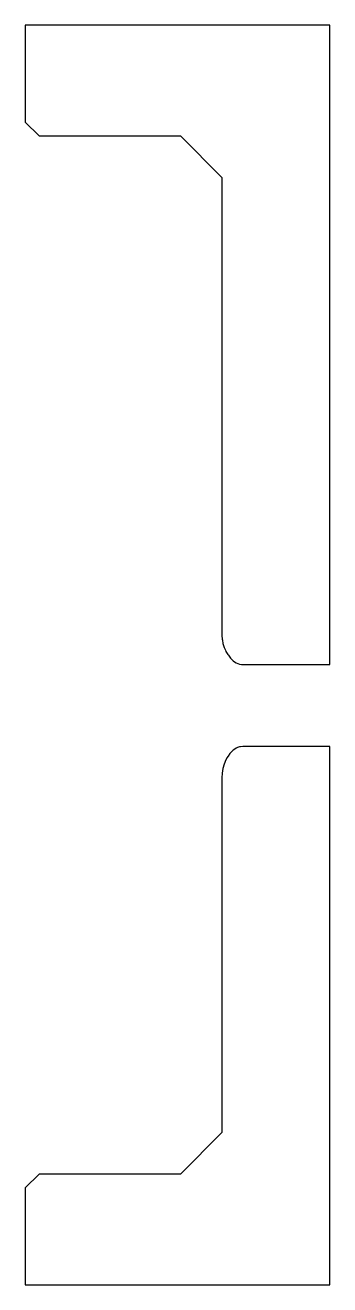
# Model space of a CAD drawing. Header units: metres. Extents: x 0 to 47.5, y 0 to 45.5.
# Drawn here: x 0 to 11, y 0 to 45.5 of the extents above.
import ezdxf

# ---------------------------------------------------------------- set-up
doc = ezdxf.new("R2010")
doc.units = ezdxf.units.M

msp = doc.modelspace()

# ---------------------------------------------------------------- linework, layer by layer
for p, q in [((11, 45.5), (0, 45.5)), ((0, 45.5), (0, 42)), ((11, 22.4021), (11, 45.5)), ((0, 42), (0.5, 41.5)), ((0.5, 41.5), (5.60409, 41.5)), ((5.60409, 41.5), (7.10409, 40)), ((7.10409, 40), (7.10409, 23.48)), ((7.10409, 23.48), (7.10546, 23.4592)), ((7.10546, 23.4592), (7.11332, 23.3228)), ((7.11332, 23.3228), (7.11914, 23.2897)), ((7.11914, 23.2897), (7.14079, 23.1665)), ((7.14079, 23.1665), (7.16195, 23.0968)), ((7.16195, 23.0968), (7.18583, 23.0181)), ((7.18583, 23.0181), (7.23046, 22.9187)), ((7.23046, 22.9187), (7.24732, 22.8811)), ((7.24732, 22.8811), (7.3211, 22.7632)), ((7.3211, 22.7632), (7.32376, 22.7589)), ((7.32376, 22.7589), (7.33869, 22.7415)), ((7.33869, 22.7415), (7.41325, 22.6371)), ((7.41325, 22.6371), (7.43544, 22.6148)), ((7.43544, 22.6148), (7.51359, 22.5362)), ((7.51359, 22.5362), (7.55922, 22.5052)), ((7.55922, 22.5052), (7.62232, 22.4623)), ((7.62232, 22.4623), (7.68473, 22.4378)), ((7.68473, 22.4378), (7.73676, 22.4173)), ((7.73676, 22.4173), (7.80723, 22.4082)), ((7.80723, 22.4082), (7.85409, 22.4021)), ((7.85409, 22.4021), (11, 22.4021)), ((7.39257, 19.1878), (7.32376, 19.0934)), ((7.41325, 19.2161), (7.39257, 19.1878)), ((7.47477, 19.2767), (7.41325, 19.2161)), ((7.51359, 19.3149), (7.47477, 19.2767)), ((7.56566, 19.3495), (7.51359, 19.3149)), ((7.62232, 19.3871), (7.56566, 19.3495)), ((7.66521, 19.4037), (7.62232, 19.3871)), ((7.73676, 19.4313), (7.66521, 19.4037)), ((7.77326, 19.4359), (7.73676, 19.4313)), ((7.85409, 19.4461), (7.77326, 19.4359)), ((11, 19.4461), (7.85409, 19.4461)), ((11, 0), (11, 19.4461)), ((7.18505, 18.8087), (7.14079, 18.6524)), ((7.18583, 18.8115), (7.18505, 18.8087)), ((7.24693, 18.9574), (7.18583, 18.8115)), ((7.24732, 18.9583), (7.24693, 18.9574)), ((7.29855, 19.0461), (7.24732, 18.9583)), ((7.3191, 19.0847), (7.29855, 19.0461)), ((7.32376, 19.0934), (7.3191, 19.0847)), ((7.11294, 18.4778), (7.10409, 18.3133)), ((7.10409, 18.3133), (7.10409, 5.5)), ((7.11332, 18.485), (7.11294, 18.4778)), ((7.14, 18.6475), (7.11332, 18.485)), ((7.14079, 18.6524), (7.14, 18.6475)), ((7.10409, 5.5), (5.60409, 4)), ((0.5, 4), (0, 3.5)), ((5.60409, 4), (0.5, 4)), ((0, 3.5), (0, 0)), ((0, 0), (11, 0))]:
    msp.add_line(p, q)

doc.saveas('drawing.dxf')
